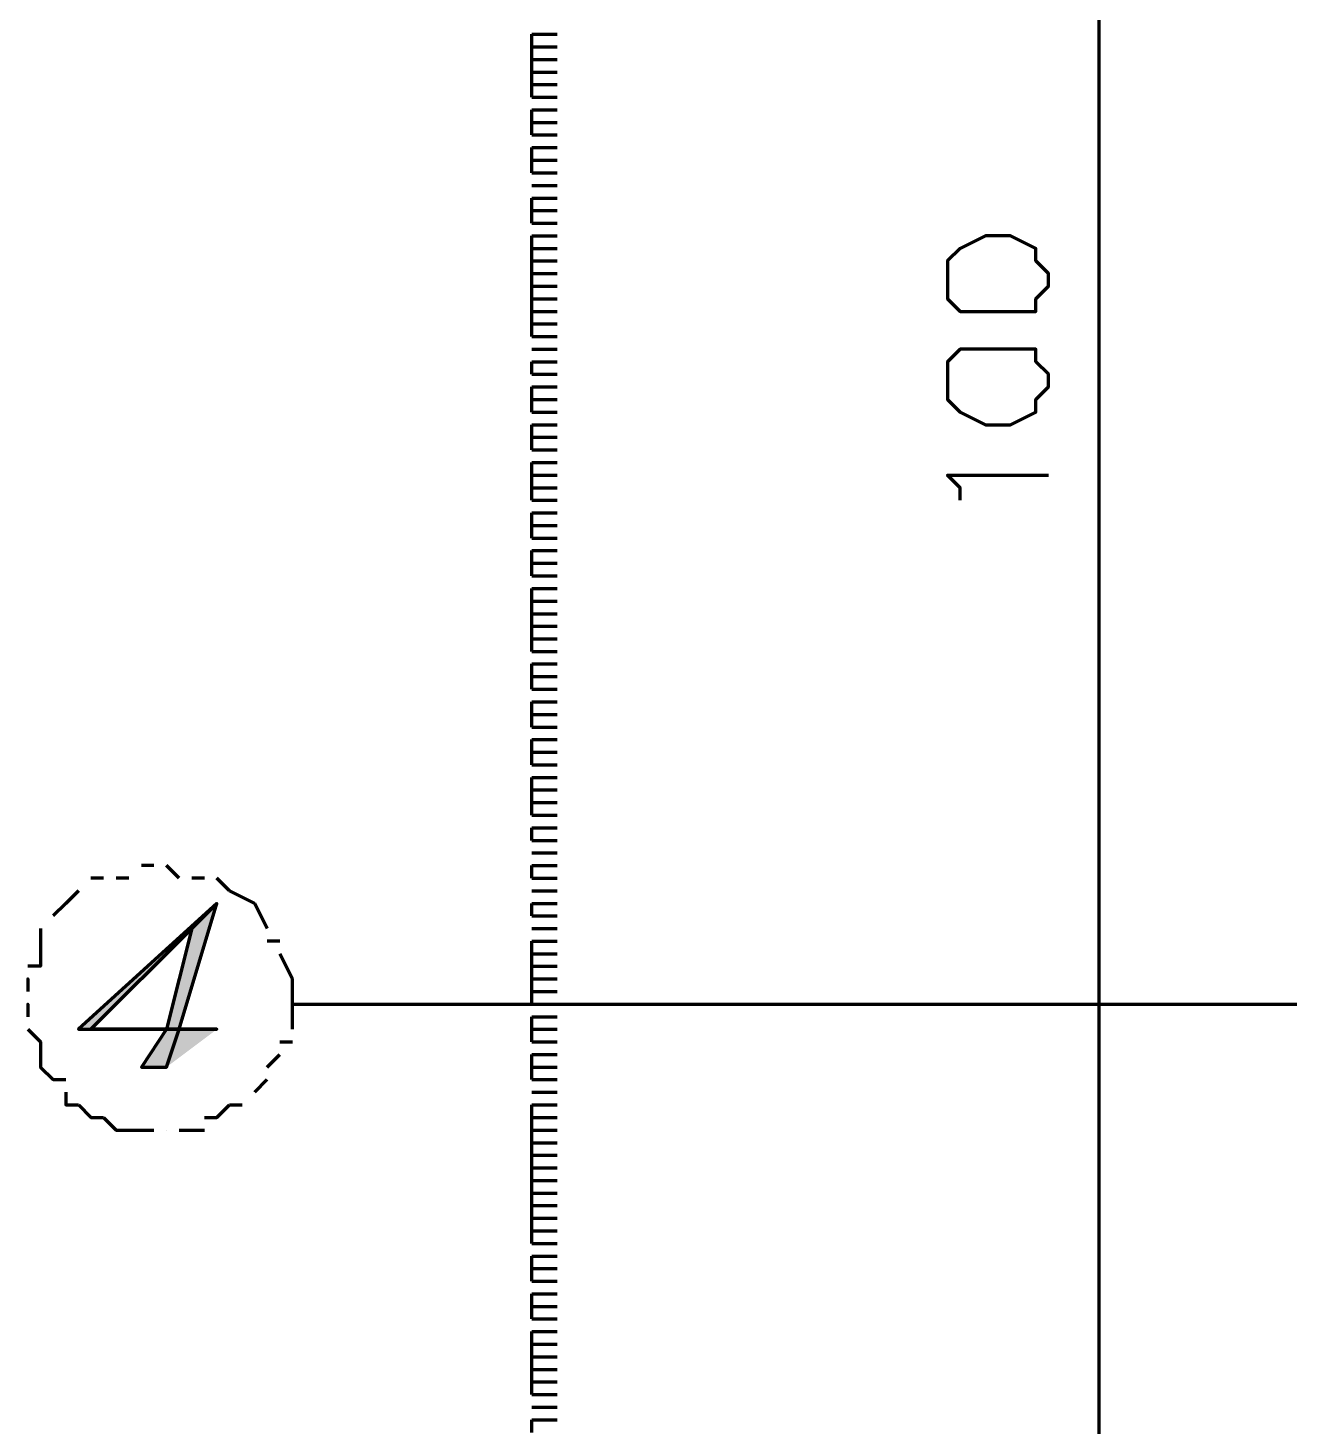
# Model space of a CAD drawing. Header units: inches. Extents: x 16 to 776, y 37 to 575.
# Drawn here: x 596.67 to 613.35, y 373.08 to 391.58 of the extents above; entities that cross this region are included whole.
import ezdxf

# ---------------------------------------------------------------- set-up
doc = ezdxf.new("R2010")
doc.units = ezdxf.units.IN
doc.header["$MEASUREMENT"] = 0
doc.layers.add('H', color=7, linetype='CONTINUOUS', lineweight=100)
doc.layers.add('P', color=250, linetype='CONTINUOUS', lineweight=100)

msp = doc.modelspace()

# ---------------------------------------------------------------- hatches: boundary and pattern name
at = {"layer": 'H', "linetype": 'Continuous'}
h = msp.add_hatch(color=0, dxfattribs=at)
edge = h.paths.add_edge_path()
edge.add_line((599.167, 380), (597.333, 378.333))
edge.add_line((597.333, 378.333), (598.5, 378.333))
edge.add_line((598.5, 378.333), (598.167, 377.833))
edge.add_line((598.167, 377.833), (598.5, 377.833))
edge.add_line((598.5, 377.833), (599.167, 378.333))
edge.add_line((599.167, 378.333), (598.667, 378.333))
edge.add_line((598.667, 378.333), (597.5, 378.333))
edge.add_line((597.5, 378.333), (598.833, 379.667))
msp.add_hatch(color=0, dxfattribs=at).paths.add_polyline_path([(599.167, 380), (598.833, 379.667), (598.5, 378.333), (597.5, 378.333), (598.667, 378.333)])

# ---------------------------------------------------------------- linework, layer by layer
at = {"layer": 'P', "color": 0, "linetype": 'Continuous'}
for points in [[(610.833, 406.333), (610.833, 367.833)], [(603.333, 391.5), (603.5, 391.5)], [(603.333, 391.333), (603.333, 391.5)], [(603.333, 391.5), (603.5, 391.5)], [(603.333, 391.5), (603.5, 391.5)], [(603.333, 391.5), (603.5, 391.5)], [(603.333, 391.5), (603.5, 391.5)], [(603.5, 391.5), (603.667, 391.5)], [(603.5, 391.5), (603.667, 391.5)], [(603.5, 391.5), (603.667, 391.5)], [(603.5, 391.5), (603.667, 391.5)], [(603.5, 391.5), (603.667, 391.5)], [(603.333, 391.333), (603.5, 391.333)], [(603.333, 391.167), (603.333, 391.333)], [(603.333, 391.333), (603.5, 391.333)], [(603.5, 391.333), (603.667, 391.333)], [(603.5, 391.333), (603.667, 391.333)], [(603.333, 391.167), (603.5, 391.167)], [(603.333, 391), (603.333, 391.167)], [(603.333, 391.167), (603.5, 391.167)], [(603.5, 391.167), (603.667, 391.167)], [(603.5, 391.167), (603.667, 391.167)], [(603.333, 391), (603.5, 391)], [(603.333, 390.833), (603.333, 391)], [(603.333, 391), (603.5, 391)], [(603.333, 391), (603.5, 391)], [(603.333, 391), (603.5, 391)], [(603.5, 391), (603.667, 391)], [(603.5, 391), (603.667, 391)], [(603.5, 391), (603.667, 391)], [(603.5, 391), (603.667, 391)], [(603.333, 390.833), (603.5, 390.833)], [(603.333, 390.667), (603.333, 390.833)], [(603.333, 390.833), (603.5, 390.833)], [(603.5, 390.833), (603.667, 390.833)], [(603.5, 390.833), (603.667, 390.833)], [(603.333, 390.667), (603.5, 390.667)], [(603.333, 390.667), (603.5, 390.667)], [(603.333, 390.667), (603.5, 390.667)], [(603.333, 390.667), (603.333, 390.667)], [(603.333, 390.667), (603.5, 390.667)], [(603.5, 390.667), (603.667, 390.667)], [(603.5, 390.667), (603.667, 390.667)], [(603.5, 390.667), (603.667, 390.667)], [(603.5, 390.667), (603.667, 390.667)], [(603.333, 390.5), (603.5, 390.5)], [(603.333, 390.333), (603.333, 390.5)], [(603.333, 390.5), (603.5, 390.5)], [(603.5, 390.5), (603.667, 390.5)], [(603.5, 390.5), (603.667, 390.5)], [(603.333, 390.333), (603.5, 390.333)], [(603.333, 390.167), (603.333, 390.333)], [(603.333, 390.333), (603.5, 390.333)], [(603.333, 390.167), (603.5, 390.167)], [(603.333, 390.167), (603.5, 390.167)], [(603.333, 390.167), (603.5, 390.167)], [(603.333, 390.167), (603.333, 390.167)], [(603.333, 390.167), (603.5, 390.167)], [(603.5, 390.333), (603.667, 390.333)], [(603.5, 390.333), (603.667, 390.333)], [(603.5, 390.167), (603.667, 390.167)], [(603.5, 390.167), (603.667, 390.167)], [(603.5, 390.167), (603.667, 390.167)], [(603.5, 390.167), (603.667, 390.167)], [(603.333, 390), (603.5, 390)], [(603.333, 389.833), (603.333, 390)], [(603.333, 390), (603.5, 390)], [(603.5, 390), (603.667, 390)], [(603.5, 390), (603.667, 390)], [(603.333, 389.833), (603.5, 389.833)], [(603.333, 389.667), (603.333, 389.833)], [(603.333, 389.833), (603.5, 389.833)], [(603.333, 389.833), (603.5, 389.833)], [(603.333, 389.833), (603.333, 389.833)], [(603.333, 389.833), (603.5, 389.833)], [(603.5, 389.833), (603.667, 389.833)], [(603.5, 389.833), (603.667, 389.833)], [(603.5, 389.833), (603.667, 389.833)], [(603.5, 389.833), (603.667, 389.833)], [(603.333, 389.667), (603.5, 389.667)], [(603.333, 389.667), (603.5, 389.667)], [(603.333, 389.667), (603.5, 389.667)], [(603.5, 389.667), (603.667, 389.667)], [(603.5, 389.667), (603.667, 389.667)], [(603.5, 389.667), (603.667, 389.667)], [(603.333, 389.5), (603.5, 389.5)], [(603.333, 389.5), (603.5, 389.5)], [(603.333, 389.5), (603.5, 389.5)], [(603.333, 389.5), (603.5, 389.5)], [(603.5, 389.5), (603.667, 389.5)], [(603.5, 389.5), (603.667, 389.5)], [(603.5, 389.5), (603.667, 389.5)], [(603.5, 389.5), (603.667, 389.5)], [(603.333, 389.333), (603.5, 389.333)], [(603.333, 389.167), (603.333, 389.333)], [(603.333, 389.333), (603.5, 389.333)], [(603.333, 389.333), (603.5, 389.333)], [(603.333, 389.333), (603.5, 389.333)], [(603.333, 389.333), (603.5, 389.333)], [(603.5, 389.333), (603.667, 389.333)], [(603.5, 389.333), (603.667, 389.333)], [(603.5, 389.333), (603.667, 389.333)], [(603.5, 389.333), (603.667, 389.333)], [(603.5, 389.333), (603.667, 389.333)], [(603.333, 389.167), (603.5, 389.167)], [(603.333, 389), (603.333, 389.167)], [(603.333, 389.167), (603.5, 389.167)], [(603.5, 389.167), (603.667, 389.167)], [(603.5, 389.167), (603.667, 389.167)], [(603.333, 389), (603.5, 389)], [(603.333, 389), (603.5, 389)], [(603.333, 389), (603.5, 389)], [(603.333, 389), (603.5, 389)], [(603.333, 389), (603.5, 389)], [(603.333, 389), (603.5, 389)], [(603.5, 389), (603.667, 389)], [(603.5, 389), (603.667, 389)], [(603.5, 389), (603.667, 389)], [(603.5, 389), (603.667, 389)], [(603.5, 389), (603.667, 389)], [(603.5, 389), (603.667, 389)], [(603.333, 388.833), (603.5, 388.833)], [(603.333, 388.667), (603.333, 388.833)], [(603.333, 388.833), (603.5, 388.833)], [(603.5, 388.833), (603.667, 388.833)], [(603.5, 388.833), (603.667, 388.833)], [(608.833, 388.167), (608.833, 388), (609, 387.833), (609.333, 387.833), (609.667, 387.833), (610, 387.833), (610, 388), (610.167, 388.167), (610.167, 388.333), (610, 388.5), (610, 388.667), (609.667, 388.833), (609.333, 388.833), (609, 388.667), (608.833, 388.5), (608.833, 388.333), (608.833, 388.167)], [(603.333, 388.667), (603.5, 388.667)], [(603.333, 388.5), (603.333, 388.667)], [(603.333, 388.667), (603.5, 388.667)], [(603.333, 388.5), (603.5, 388.5)], [(603.333, 388.333), (603.333, 388.5)], [(603.333, 388.5), (603.5, 388.5)], [(603.333, 388.5), (603.5, 388.5)], [(603.333, 388.5), (603.5, 388.5)], [(603.5, 388.667), (603.667, 388.667)], [(603.5, 388.667), (603.667, 388.667)], [(603.5, 388.5), (603.667, 388.5)], [(603.5, 388.5), (603.667, 388.5)], [(603.5, 388.5), (603.667, 388.5)], [(603.5, 388.5), (603.667, 388.5)], [(603.333, 388.333), (603.5, 388.333)], [(603.333, 388.167), (603.333, 388.333)], [(603.333, 388.333), (603.5, 388.333)], [(603.5, 388.333), (603.667, 388.333)], [(603.5, 388.333), (603.667, 388.333)], [(603.333, 388.167), (603.5, 388.167)], [(603.333, 388), (603.333, 388.167)], [(603.333, 388.167), (603.5, 388.167)], [(603.5, 388.167), (603.667, 388.167)], [(603.5, 388.167), (603.667, 388.167)], [(603.333, 388), (603.5, 388)], [(603.333, 387.833), (603.333, 388)], [(603.333, 388), (603.5, 388)], [(603.333, 388), (603.5, 388)], [(603.333, 388), (603.5, 388)], [(603.5, 388), (603.667, 388)], [(603.5, 388), (603.667, 388)], [(603.5, 388), (603.667, 388)], [(603.5, 388), (603.667, 388)], [(603.333, 387.833), (603.5, 387.833)], [(603.333, 387.667), (603.333, 387.833)], [(603.333, 387.833), (603.5, 387.833)], [(603.5, 387.833), (603.667, 387.833)], [(603.5, 387.833), (603.667, 387.833)], [(603.333, 387.667), (603.5, 387.667)], [(603.333, 387.5), (603.333, 387.667)], [(603.333, 387.667), (603.5, 387.667)], [(603.333, 387.667), (603.5, 387.667)], [(603.333, 387.667), (603.333, 387.667)], [(603.333, 387.667), (603.5, 387.667)], [(603.5, 387.667), (603.667, 387.667)], [(603.5, 387.667), (603.667, 387.667)], [(603.5, 387.667), (603.667, 387.667)], [(603.5, 387.667), (603.667, 387.667)], [(603.333, 387.5), (603.5, 387.5)], [(603.333, 387.5), (603.5, 387.5)], [(603.333, 387.5), (603.5, 387.5)], [(603.5, 387.5), (603.667, 387.5)], [(603.5, 387.5), (603.667, 387.5)], [(603.5, 387.5), (603.667, 387.5)], [(603.333, 387.333), (603.5, 387.333)], [(603.333, 387.333), (603.5, 387.333)], [(603.333, 387.333), (603.5, 387.333)], [(603.5, 387.333), (603.667, 387.333)], [(603.5, 387.333), (603.667, 387.333)], [(603.5, 387.333), (603.667, 387.333)], [(608.833, 386.833), (608.833, 386.667), (609, 386.5), (609.333, 386.333), (609.667, 386.333), (610, 386.5), (610, 386.667), (610.167, 386.833), (610.167, 387), (610, 387.167), (610, 387.333), (609.667, 387.333), (609.333, 387.333), (609, 387.333), (608.833, 387.167), (608.833, 387), (608.833, 386.833)], [(603.333, 387.167), (603.5, 387.167)], [(603.333, 387), (603.333, 387.167)], [(603.333, 387.167), (603.5, 387.167)], [(603.333, 387.167), (603.5, 387.167)], [(603.333, 387.167), (603.333, 387.167)], [(603.333, 387.167), (603.5, 387.167)], [(603.5, 387.167), (603.667, 387.167)], [(603.5, 387.167), (603.667, 387.167)], [(603.5, 387.167), (603.667, 387.167)], [(603.5, 387.167), (603.667, 387.167)], [(603.333, 387), (603.5, 387)], [(603.333, 387), (603.5, 387)], [(603.333, 387), (603.5, 387)], [(603.5, 387), (603.667, 387)], [(603.5, 387), (603.667, 387)], [(603.5, 387), (603.667, 387)], [(603.333, 386.833), (603.5, 386.833)], [(603.333, 386.667), (603.333, 386.833)], [(603.333, 386.833), (603.5, 386.833)], [(603.333, 386.833), (603.5, 386.833)], [(603.333, 386.833), (603.5, 386.833)], [(603.333, 386.833), (603.5, 386.833)], [(603.333, 386.667), (603.5, 386.667)], [(603.333, 386.5), (603.333, 386.667)], [(603.333, 386.667), (603.5, 386.667)], [(603.5, 386.833), (603.667, 386.833)], [(603.5, 386.833), (603.667, 386.833)], [(603.5, 386.833), (603.667, 386.833)], [(603.5, 386.833), (603.667, 386.833)], [(603.5, 386.833), (603.667, 386.833)], [(603.5, 386.667), (603.667, 386.667)], [(603.5, 386.667), (603.667, 386.667)], [(603.333, 386.5), (603.5, 386.5)], [(603.333, 386.5), (603.5, 386.5)], [(603.333, 386.5), (603.5, 386.5)], [(603.5, 386.5), (603.667, 386.5)], [(603.5, 386.5), (603.667, 386.5)], [(603.5, 386.5), (603.667, 386.5)], [(603.333, 386.333), (603.5, 386.333)], [(603.333, 386.167), (603.333, 386.333)], [(603.333, 386.333), (603.5, 386.333)], [(603.333, 386.333), (603.5, 386.333)], [(603.333, 386.333), (603.5, 386.333)], [(603.333, 386.333), (603.5, 386.333)], [(603.5, 386.333), (603.667, 386.333)], [(603.5, 386.333), (603.667, 386.333)], [(603.5, 386.333), (603.667, 386.333)], [(603.5, 386.333), (603.667, 386.333)], [(603.5, 386.333), (603.667, 386.333)], [(603.333, 386.167), (603.5, 386.167)], [(603.333, 386), (603.333, 386.167)], [(603.333, 386.167), (603.5, 386.167)], [(603.5, 386.167), (603.667, 386.167)], [(603.5, 386.167), (603.667, 386.167)], [(603.333, 386), (603.5, 386)], [(603.333, 386), (603.5, 386)], [(603.333, 386), (603.5, 386)], [(603.333, 386), (603.5, 386)], [(603.333, 386), (603.5, 386)], [(603.333, 386), (603.5, 386)], [(603.5, 386), (603.667, 386)], [(603.5, 386), (603.667, 386)], [(603.5, 386), (603.667, 386)], [(603.5, 386), (603.667, 386)], [(603.5, 386), (603.667, 386)], [(603.5, 386), (603.667, 386)], [(603.333, 385.833), (603.5, 385.833)], [(603.333, 385.667), (603.333, 385.833)], [(603.333, 385.833), (603.5, 385.833)], [(603.5, 385.833), (603.667, 385.833)], [(603.5, 385.833), (603.667, 385.833)], [(603.333, 385.667), (603.5, 385.667)], [(603.333, 385.5), (603.333, 385.667)], [(603.333, 385.667), (603.5, 385.667)], [(603.5, 385.667), (603.667, 385.667)], [(603.5, 385.667), (603.667, 385.667)], [(609, 385.333), (609, 385.5), (608.833, 385.667), (610.167, 385.667)], [(603.333, 385.5), (603.5, 385.5)], [(603.333, 385.333), (603.333, 385.5)], [(603.333, 385.5), (603.5, 385.5)], [(603.333, 385.5), (603.5, 385.5)], [(603.333, 385.5), (603.333, 385.5)], [(603.333, 385.5), (603.5, 385.5)], [(603.5, 385.5), (603.667, 385.5)], [(603.5, 385.5), (603.667, 385.5)], [(603.5, 385.5), (603.667, 385.5)], [(603.5, 385.5), (603.667, 385.5)], [(603.333, 385.333), (603.5, 385.333)], [(603.333, 385.333), (603.5, 385.333)], [(603.5, 385.333), (603.667, 385.333)], [(603.5, 385.333), (603.667, 385.333)], [(603.333, 385.167), (603.5, 385.167)], [(603.333, 385), (603.333, 385.167)], [(603.333, 385.167), (603.5, 385.167)], [(603.333, 385), (603.5, 385)], [(603.333, 384.833), (603.333, 385)], [(603.333, 385), (603.5, 385)], [(603.333, 385), (603.5, 385)], [(603.333, 385), (603.333, 385)], [(603.333, 385), (603.5, 385)], [(603.5, 385.167), (603.667, 385.167)], [(603.5, 385.167), (603.667, 385.167)], [(603.5, 385), (603.667, 385)], [(603.5, 385), (603.667, 385)], [(603.5, 385), (603.667, 385)], [(603.5, 385), (603.667, 385)], [(603.333, 384.833), (603.5, 384.833)], [(603.333, 384.833), (603.5, 384.833)], [(603.5, 384.833), (603.667, 384.833)], [(603.5, 384.833), (603.667, 384.833)], [(603.333, 384.667), (603.5, 384.667)], [(603.333, 384.5), (603.333, 384.667)], [(603.333, 384.667), (603.5, 384.667)], [(603.333, 384.667), (603.5, 384.667)], [(603.333, 384.667), (603.333, 384.667)], [(603.333, 384.667), (603.5, 384.667)], [(603.5, 384.667), (603.667, 384.667)], [(603.5, 384.667), (603.667, 384.667)], [(603.5, 384.667), (603.667, 384.667)], [(603.5, 384.667), (603.667, 384.667)], [(603.333, 384.5), (603.5, 384.5)], [(603.333, 384.333), (603.333, 384.5)], [(603.333, 384.5), (603.5, 384.5)], [(603.5, 384.5), (603.667, 384.5)], [(603.5, 384.5), (603.667, 384.5)], [(603.333, 384.333), (603.5, 384.333)], [(603.333, 384.333), (603.5, 384.333)], [(603.5, 384.333), (603.667, 384.333)], [(603.5, 384.333), (603.667, 384.333)], [(603.333, 384.167), (603.5, 384.167)], [(603.333, 384), (603.333, 384.167)], [(603.333, 384.167), (603.5, 384.167)], [(603.333, 384.167), (603.5, 384.167)], [(603.333, 384.167), (603.333, 384.167)], [(603.333, 384.167), (603.5, 384.167)], [(603.5, 384.167), (603.667, 384.167)], [(603.5, 384.167), (603.667, 384.167)], [(603.5, 384.167), (603.667, 384.167)], [(603.5, 384.167), (603.667, 384.167)], [(603.333, 384), (603.5, 384)], [(603.333, 383.833), (603.333, 384)], [(603.333, 384), (603.5, 384)], [(603.5, 384), (603.667, 384)], [(603.5, 384), (603.667, 384)], [(603.333, 383.833), (603.5, 383.833)], [(603.333, 383.667), (603.333, 383.833)], [(603.333, 383.833), (603.5, 383.833)], [(603.333, 383.833), (603.5, 383.833)], [(603.333, 383.833), (603.5, 383.833)], [(603.5, 383.833), (603.667, 383.833)], [(603.5, 383.833), (603.667, 383.833)], [(603.5, 383.833), (603.667, 383.833)], [(603.5, 383.833), (603.667, 383.833)], [(603.333, 383.667), (603.5, 383.667)], [(603.333, 383.5), (603.333, 383.667)], [(603.333, 383.667), (603.5, 383.667)], [(603.5, 383.667), (603.667, 383.667)], [(603.5, 383.667), (603.667, 383.667)], [(603.333, 383.5), (603.5, 383.5)], [(603.333, 383.333), (603.333, 383.5)], [(603.333, 383.5), (603.5, 383.5)], [(603.333, 383.333), (603.5, 383.333)], [(603.333, 383.333), (603.5, 383.333)], [(603.333, 383.333), (603.5, 383.333)], [(603.333, 383.333), (603.333, 383.333)], [(603.333, 383.333), (603.5, 383.333)], [(603.5, 383.5), (603.667, 383.5)], [(603.5, 383.5), (603.667, 383.5)], [(603.5, 383.333), (603.667, 383.333)], [(603.5, 383.333), (603.667, 383.333)], [(603.5, 383.333), (603.667, 383.333)], [(603.5, 383.333), (603.667, 383.333)], [(603.333, 383.167), (603.5, 383.167)], [(603.333, 383), (603.333, 383.167)], [(603.333, 383.167), (603.5, 383.167)], [(603.5, 383.167), (603.667, 383.167)], [(603.5, 383.167), (603.667, 383.167)], [(603.333, 383), (603.5, 383)], [(603.333, 382.833), (603.333, 383)], [(603.333, 383), (603.5, 383)], [(603.333, 383), (603.5, 383)], [(603.333, 383), (603.333, 383)], [(603.333, 383), (603.5, 383)], [(603.5, 383), (603.667, 383)], [(603.5, 383), (603.667, 383)], [(603.5, 383), (603.667, 383)], [(603.5, 383), (603.667, 383)], [(603.333, 382.833), (603.5, 382.833)], [(603.333, 382.833), (603.5, 382.833)], [(603.5, 382.833), (603.667, 382.833)], [(603.5, 382.833), (603.667, 382.833)], [(603.333, 382.667), (603.5, 382.667)], [(603.333, 382.5), (603.333, 382.667)], [(603.333, 382.667), (603.5, 382.667)], [(603.5, 382.667), (603.667, 382.667)], [(603.5, 382.667), (603.667, 382.667)], [(603.333, 382.5), (603.5, 382.5)], [(603.333, 382.333), (603.333, 382.5)], [(603.333, 382.5), (603.5, 382.5)], [(603.333, 382.5), (603.5, 382.5)], [(603.333, 382.5), (603.333, 382.5)], [(603.333, 382.5), (603.5, 382.5)], [(603.5, 382.5), (603.667, 382.5)], [(603.5, 382.5), (603.667, 382.5)], [(603.5, 382.5), (603.667, 382.5)], [(603.5, 382.5), (603.667, 382.5)], [(603.333, 382.333), (603.5, 382.333)], [(603.333, 382.333), (603.5, 382.333)], [(603.5, 382.333), (603.667, 382.333)], [(603.5, 382.333), (603.667, 382.333)], [(603.333, 382.167), (603.5, 382.167)], [(603.333, 382), (603.333, 382.167)], [(603.333, 382.167), (603.5, 382.167)], [(603.5, 382.167), (603.667, 382.167)], [(603.5, 382.167), (603.667, 382.167)], [(603.333, 382), (603.5, 382)], [(603.333, 381.833), (603.333, 382)], [(603.333, 382), (603.5, 382)], [(603.333, 382), (603.5, 382)], [(603.333, 382), (603.333, 382)], [(603.333, 382), (603.5, 382)], [(603.5, 382), (603.667, 382)], [(603.5, 382), (603.667, 382)], [(603.5, 382), (603.667, 382)], [(603.5, 382), (603.667, 382)], [(603.333, 381.833), (603.5, 381.833)], [(603.333, 381.833), (603.5, 381.833)], [(603.333, 381.833), (603.5, 381.833)], [(603.333, 381.667), (603.5, 381.667)], [(603.333, 381.5), (603.333, 381.667)], [(603.333, 381.667), (603.5, 381.667)], [(603.333, 381.667), (603.5, 381.667)], [(603.333, 381.667), (603.5, 381.667)], [(603.333, 381.667), (603.5, 381.667)], [(603.5, 381.833), (603.667, 381.833)], [(603.5, 381.833), (603.667, 381.833)], [(603.5, 381.833), (603.667, 381.833)], [(603.5, 381.667), (603.667, 381.667)], [(603.5, 381.667), (603.667, 381.667)], [(603.5, 381.667), (603.667, 381.667)], [(603.5, 381.667), (603.667, 381.667)], [(603.5, 381.667), (603.667, 381.667)], [(603.333, 381.5), (603.5, 381.5)], [(603.333, 381.333), (603.333, 381.5)], [(603.333, 381.5), (603.5, 381.5)], [(603.5, 381.5), (603.667, 381.5)], [(603.5, 381.5), (603.667, 381.5)], [(603.333, 381.333), (603.5, 381.333)], [(603.333, 381.167), (603.333, 381.333)], [(603.333, 381.333), (603.5, 381.333)], [(603.5, 381.333), (603.667, 381.333)], [(603.5, 381.333), (603.667, 381.333)], [(603.333, 381.167), (603.5, 381.167)], [(603.333, 381.167), (603.5, 381.167)], [(603.333, 381.167), (603.5, 381.167)], [(603.333, 381.167), (603.5, 381.167)], [(603.333, 381.167), (603.5, 381.167)], [(603.333, 381.167), (603.5, 381.167)], [(603.5, 381.167), (603.667, 381.167)], [(603.5, 381.167), (603.667, 381.167)], [(603.5, 381.167), (603.667, 381.167)], [(603.5, 381.167), (603.667, 381.167)], [(603.5, 381.167), (603.667, 381.167)], [(603.5, 381.167), (603.667, 381.167)], [(603.333, 381), (603.5, 381)], [(603.333, 380.833), (603.333, 381)], [(603.333, 381), (603.5, 381)], [(603.5, 381), (603.667, 381)], [(603.5, 381), (603.667, 381)], [(603.333, 380.833), (603.5, 380.833)], [(603.333, 380.833), (603.5, 380.833)], [(603.333, 380.833), (603.5, 380.833)], [(603.333, 380.833), (603.5, 380.833)], [(603.333, 380.833), (603.333, 380.833)], [(603.333, 380.833), (603.5, 380.833)], [(603.5, 380.833), (603.667, 380.833)], [(603.5, 380.833), (603.667, 380.833)], [(603.5, 380.833), (603.667, 380.833)], [(603.5, 380.833), (603.667, 380.833)], [(603.5, 380.833), (603.667, 380.833)], [(603.333, 380.667), (603.5, 380.667)], [(603.333, 380.667), (603.5, 380.667)], [(603.333, 380.667), (603.5, 380.667)], [(603.5, 380.667), (603.667, 380.667)], [(603.5, 380.667), (603.667, 380.667)], [(603.5, 380.667), (603.667, 380.667)], [(598.333, 380.5), (598.167, 380.5)], [(598.667, 380.333), (598.5, 380.5)], [(603.333, 380.5), (603.5, 380.5)], [(603.333, 380.333), (603.333, 380.5)], [(603.333, 380.5), (603.5, 380.5)], [(603.5, 380.5), (603.667, 380.5)], [(603.5, 380.5), (603.667, 380.5)], [(597.667, 380.333), (597.5, 380.333)], [(598, 380.333), (597.833, 380.333)], [(599, 380.333), (598.833, 380.333)], [(599.333, 380.167), (599.167, 380.333)], [(603.333, 380.333), (603.5, 380.333)], [(603.333, 380.333), (603.5, 380.333)], [(603.333, 380.333), (603.5, 380.333)], [(603.333, 380.333), (603.5, 380.333)], [(603.333, 380.333), (603.333, 380.333)], [(603.333, 380.333), (603.5, 380.333)], [(603.5, 380.333), (603.667, 380.333)], [(603.5, 380.333), (603.667, 380.333)], [(603.5, 380.333), (603.667, 380.333)], [(603.5, 380.333), (603.667, 380.333)], [(603.5, 380.333), (603.667, 380.333)], [(597.167, 380), (597, 379.833)], [(597.333, 380.167), (597.167, 380)], [(599.167, 380), (599.167, 380), (597.333, 378.333), (598.5, 378.333), (598.167, 377.833), (598.5, 377.833), (598.667, 378.333), (599.167, 378.333), (599.167, 378.333), (598.667, 378.333), (597.5, 378.333), (598.833, 379.667), (599.167, 380)], [(599.167, 380), (598.833, 379.667), (598.5, 378.333), (597.5, 378.333), (598.667, 378.333), (599.167, 380)], [(599.667, 380), (599.333, 380.167)], [(599.833, 379.667), (599.667, 380)], [(603.333, 380.167), (603.5, 380.167)], [(603.333, 380.167), (603.5, 380.167)], [(603.333, 380.167), (603.5, 380.167)], [(603.333, 380), (603.5, 380)], [(603.333, 379.833), (603.333, 380)], [(603.333, 380), (603.5, 380)], [(603.333, 380), (603.5, 380)], [(603.333, 380), (603.333, 380)], [(603.333, 380), (603.5, 380)], [(603.5, 380.167), (603.667, 380.167)], [(603.5, 380.167), (603.667, 380.167)], [(603.5, 380.167), (603.667, 380.167)], [(603.5, 380), (603.667, 380)], [(603.5, 380), (603.667, 380)], [(603.5, 380), (603.667, 380)], [(603.5, 380), (603.667, 380)], [(603.333, 379.833), (603.5, 379.833)], [(603.333, 379.833), (603.5, 379.833)], [(603.333, 379.833), (603.5, 379.833)], [(603.5, 379.833), (603.667, 379.833)], [(603.5, 379.833), (603.667, 379.833)], [(603.5, 379.833), (603.667, 379.833)], [(596.833, 379.667), (596.833, 379.5)], [(603.333, 379.667), (603.5, 379.667)], [(603.333, 379.667), (603.5, 379.667)], [(603.333, 379.667), (603.5, 379.667)], [(603.333, 379.667), (603.5, 379.667)], [(603.5, 379.667), (603.667, 379.667)], [(603.5, 379.667), (603.667, 379.667)], [(603.5, 379.667), (603.667, 379.667)], [(603.5, 379.667), (603.667, 379.667)], [(596.833, 379.5), (596.833, 379.167), (596.667, 379.167)], [(600, 379.5), (599.833, 379.5)], [(603.333, 379.5), (603.5, 379.5)], [(603.333, 379.333), (603.333, 379.5)], [(603.333, 379.5), (603.5, 379.5)], [(603.333, 379.5), (603.5, 379.5)], [(603.333, 379.5), (603.5, 379.5)], [(603.333, 379.5), (603.5, 379.5)], [(603.5, 379.5), (603.667, 379.5)], [(603.5, 379.5), (603.667, 379.5)], [(603.5, 379.5), (603.667, 379.5)], [(603.5, 379.5), (603.667, 379.5)], [(603.5, 379.5), (603.667, 379.5)], [(600.167, 379), (600, 379.333)], [(603.333, 379.333), (603.5, 379.333)], [(603.333, 379.167), (603.333, 379.333)], [(603.333, 379.333), (603.5, 379.333)], [(603.5, 379.333), (603.667, 379.333)], [(603.5, 379.333), (603.667, 379.333)], [(603.333, 379.167), (603.5, 379.167)], [(603.333, 379), (603.333, 379.167)], [(603.333, 379.167), (603.5, 379.167)], [(603.5, 379.167), (603.667, 379.167)], [(603.5, 379.167), (603.667, 379.167)], [(596.667, 379), (596.667, 379), (596.667, 378.833)], [(600.167, 378.667), (600.167, 379)], [(603.333, 379), (603.5, 379)], [(603.333, 378.833), (603.333, 379)], [(603.333, 379), (603.5, 379)], [(603.333, 379), (603.5, 379)], [(603.333, 379), (603.5, 379)], [(603.5, 379), (603.667, 379)], [(603.5, 379), (603.667, 379)], [(603.5, 379), (603.667, 379)], [(603.5, 379), (603.667, 379)], [(603.333, 378.833), (603.5, 378.833)], [(603.333, 378.667), (603.333, 378.833)], [(603.333, 378.833), (603.5, 378.833)], [(603.5, 378.833), (603.667, 378.833)], [(603.5, 378.833), (603.667, 378.833)], [(596.667, 378.667), (596.667, 378.667), (596.667, 378.5)], [(600.167, 378.667), (638.667, 378.667)], [(600.167, 378.333), (600.167, 378.667)], [(600.167, 378.667), (600.167, 378.667)], [(603.333, 378.667), (603.5, 378.667)], [(603.333, 378.667), (603.5, 378.667)], [(603.333, 378.667), (603.5, 378.667)], [(603.333, 378.667), (603.333, 378.667)], [(603.333, 378.667), (603.5, 378.667)], [(603.5, 378.667), (603.667, 378.667)], [(603.5, 378.667), (603.667, 378.667)], [(603.5, 378.667), (603.667, 378.667)], [(603.5, 378.667), (603.667, 378.667)], [(596.667, 378.333), (596.833, 378.167), (596.833, 378.167)], [(603.333, 378.5), (603.5, 378.5)], [(603.333, 378.333), (603.333, 378.5)], [(603.333, 378.5), (603.5, 378.5)], [(603.333, 378.333), (603.5, 378.333)], [(603.333, 378.167), (603.333, 378.333)], [(603.333, 378.333), (603.5, 378.333)], [(603.5, 378.5), (603.667, 378.5)], [(603.5, 378.5), (603.667, 378.5)], [(603.5, 378.333), (603.667, 378.333)], [(603.5, 378.333), (603.667, 378.333)], [(596.833, 378.167), (596.833, 377.833), (596.833, 377.833)], [(600, 378.167), (600.167, 378.167)], [(603.333, 378.167), (603.5, 378.167)], [(603.333, 378.167), (603.5, 378.167)], [(603.333, 378.167), (603.5, 378.167)], [(603.333, 378.167), (603.333, 378.167)], [(603.333, 378.167), (603.5, 378.167)], [(603.5, 378.167), (603.667, 378.167)], [(603.5, 378.167), (603.667, 378.167)], [(603.5, 378.167), (603.667, 378.167)], [(603.5, 378.167), (603.667, 378.167)], [(599.833, 377.833), (600, 378)], [(603.333, 378), (603.5, 378)], [(603.333, 377.833), (603.333, 378)], [(603.333, 378), (603.5, 378)], [(603.5, 378), (603.667, 378)], [(603.5, 378), (603.667, 378)], [(596.833, 377.833), (597, 377.667), (597.167, 377.667)], [(603.333, 377.833), (603.5, 377.833)], [(603.333, 377.667), (603.333, 377.833)], [(603.333, 377.833), (603.5, 377.833)], [(603.333, 377.833), (603.5, 377.833)], [(603.333, 377.833), (603.333, 377.833)], [(603.333, 377.833), (603.5, 377.833)], [(603.5, 377.833), (603.667, 377.833)], [(603.5, 377.833), (603.667, 377.833)], [(603.5, 377.833), (603.667, 377.833)], [(603.5, 377.833), (603.667, 377.833)], [(599.667, 377.5), (599.833, 377.667)], [(603.333, 377.667), (603.5, 377.667)], [(603.333, 377.667), (603.5, 377.667)], [(603.333, 377.667), (603.5, 377.667)], [(603.5, 377.667), (603.667, 377.667)], [(603.5, 377.667), (603.667, 377.667)], [(603.5, 377.667), (603.667, 377.667)], [(597.167, 377.5), (597.167, 377.333), (597.333, 377.333)], [(603.333, 377.5), (603.5, 377.5)], [(603.333, 377.5), (603.5, 377.5)], [(603.333, 377.5), (603.5, 377.5)], [(603.5, 377.5), (603.667, 377.5)], [(603.5, 377.5), (603.667, 377.5)], [(603.5, 377.5), (603.667, 377.5)], [(597.333, 377.333), (597.5, 377.167), (597.667, 377.167)], [(599, 377.167), (599.167, 377.167), (599.333, 377.333)], [(599.333, 377.333), (599.5, 377.333)], [(603.333, 377.333), (603.5, 377.333)], [(603.333, 377.167), (603.333, 377.333)], [(603.333, 377.333), (603.5, 377.333)], [(603.333, 377.333), (603.5, 377.333)], [(603.333, 377.333), (603.333, 377.333)], [(603.333, 377.333), (603.5, 377.333)], [(603.5, 377.333), (603.667, 377.333)], [(603.5, 377.333), (603.667, 377.333)], [(603.5, 377.333), (603.667, 377.333)], [(603.5, 377.333), (603.667, 377.333)], [(597.667, 377.167), (597.833, 377), (598, 377)], [(603.333, 377.167), (603.5, 377.167)], [(603.333, 377), (603.333, 377.167)], [(603.333, 377.167), (603.5, 377.167)], [(603.5, 377.167), (603.667, 377.167)], [(603.5, 377.167), (603.667, 377.167)], [(598, 377), (598.333, 377)], [(598.5, 377), (598.5, 377)], [(598.667, 377), (598.833, 377), (599, 377)], [(603.333, 377), (603.5, 377)], [(603.333, 376.833), (603.333, 377)], [(603.333, 377), (603.5, 377)], [(603.333, 377), (603.5, 377)], [(603.333, 377), (603.5, 377)], [(603.5, 377), (603.667, 377)], [(603.5, 377), (603.667, 377)], [(603.5, 377), (603.667, 377)], [(603.5, 377), (603.667, 377)], [(603.333, 376.833), (603.5, 376.833)], [(603.333, 376.667), (603.333, 376.833)], [(603.333, 376.833), (603.5, 376.833)], [(603.333, 376.667), (603.5, 376.667)], [(603.333, 376.5), (603.333, 376.667)], [(603.333, 376.667), (603.5, 376.667)], [(603.5, 376.833), (603.667, 376.833)], [(603.5, 376.833), (603.667, 376.833)], [(603.5, 376.667), (603.667, 376.667)], [(603.5, 376.667), (603.667, 376.667)], [(603.333, 376.5), (603.5, 376.5)], [(603.333, 376.333), (603.333, 376.5)], [(603.333, 376.5), (603.5, 376.5)], [(603.333, 376.5), (603.5, 376.5)], [(603.333, 376.5), (603.5, 376.5)], [(603.5, 376.5), (603.667, 376.5)], [(603.5, 376.5), (603.667, 376.5)], [(603.5, 376.5), (603.667, 376.5)], [(603.5, 376.5), (603.667, 376.5)], [(603.333, 376.333), (603.5, 376.333)], [(603.333, 376.167), (603.333, 376.333)], [(603.333, 376.333), (603.5, 376.333)], [(603.5, 376.333), (603.667, 376.333)], [(603.5, 376.333), (603.667, 376.333)], [(603.333, 376.167), (603.5, 376.167)], [(603.333, 376), (603.333, 376.167)], [(603.333, 376.167), (603.5, 376.167)], [(603.5, 376.167), (603.667, 376.167)], [(603.5, 376.167), (603.667, 376.167)], [(603.333, 376), (603.5, 376)], [(603.333, 375.833), (603.333, 376)], [(603.333, 376), (603.5, 376)], [(603.333, 376), (603.5, 376)], [(603.333, 376), (603.5, 376)], [(603.5, 376), (603.667, 376)], [(603.5, 376), (603.667, 376)], [(603.5, 376), (603.667, 376)], [(603.5, 376), (603.667, 376)], [(603.333, 375.833), (603.5, 375.833)], [(603.333, 375.667), (603.333, 375.833)], [(603.333, 375.833), (603.5, 375.833)], [(603.5, 375.833), (603.667, 375.833)], [(603.5, 375.833), (603.667, 375.833)], [(603.333, 375.667), (603.5, 375.667)], [(603.333, 375.5), (603.333, 375.667)], [(603.333, 375.667), (603.5, 375.667)], [(603.333, 375.667), (603.5, 375.667)], [(603.333, 375.667), (603.333, 375.667)], [(603.333, 375.667), (603.5, 375.667)], [(603.5, 375.667), (603.667, 375.667)], [(603.5, 375.667), (603.667, 375.667)], [(603.5, 375.667), (603.667, 375.667)], [(603.5, 375.667), (603.667, 375.667)], [(603.333, 375.5), (603.5, 375.5)], [(603.333, 375.5), (603.5, 375.5)], [(603.5, 375.5), (603.667, 375.5)], [(603.5, 375.5), (603.667, 375.5)], [(603.333, 375.333), (603.5, 375.333)], [(603.333, 375.167), (603.333, 375.333)], [(603.333, 375.333), (603.5, 375.333)], [(603.5, 375.333), (603.667, 375.333)], [(603.5, 375.333), (603.667, 375.333)], [(603.333, 375.167), (603.5, 375.167)], [(603.333, 375), (603.333, 375.167)], [(603.333, 375.167), (603.5, 375.167)], [(603.333, 375.167), (603.5, 375.167)], [(603.333, 375.167), (603.333, 375.167)], [(603.333, 375.167), (603.5, 375.167)], [(603.333, 375), (603.5, 375)], [(603.333, 375), (603.5, 375)], [(603.5, 375.167), (603.667, 375.167)], [(603.5, 375.167), (603.667, 375.167)], [(603.5, 375.167), (603.667, 375.167)], [(603.5, 375.167), (603.667, 375.167)], [(603.5, 375), (603.667, 375)], [(603.5, 375), (603.667, 375)], [(603.333, 374.833), (603.5, 374.833)], [(603.333, 374.667), (603.333, 374.833)], [(603.333, 374.833), (603.5, 374.833)], [(603.333, 374.833), (603.5, 374.833)], [(603.333, 374.833), (603.333, 374.833)], [(603.333, 374.833), (603.5, 374.833)], [(603.5, 374.833), (603.667, 374.833)], [(603.5, 374.833), (603.667, 374.833)], [(603.5, 374.833), (603.667, 374.833)], [(603.5, 374.833), (603.667, 374.833)], [(603.333, 374.667), (603.5, 374.667)], [(603.333, 374.5), (603.333, 374.667)], [(603.333, 374.667), (603.5, 374.667)], [(603.5, 374.667), (603.667, 374.667)], [(603.5, 374.667), (603.667, 374.667)], [(603.333, 374.5), (603.5, 374.5)], [(603.333, 374.5), (603.5, 374.5)], [(603.5, 374.5), (603.667, 374.5)], [(603.5, 374.5), (603.667, 374.5)], [(603.333, 374.333), (603.5, 374.333)], [(603.333, 374.167), (603.333, 374.333)], [(603.333, 374.333), (603.5, 374.333)], [(603.333, 374.333), (603.5, 374.333)], [(603.333, 374.333), (603.333, 374.333)], [(603.333, 374.333), (603.5, 374.333)], [(603.5, 374.333), (603.667, 374.333)], [(603.5, 374.333), (603.667, 374.333)], [(603.5, 374.333), (603.667, 374.333)], [(603.5, 374.333), (603.667, 374.333)], [(603.333, 374.167), (603.5, 374.167)], [(603.333, 374), (603.333, 374.167)], [(603.333, 374.167), (603.5, 374.167)], [(603.5, 374.167), (603.667, 374.167)], [(603.5, 374.167), (603.667, 374.167)], [(603.333, 374), (603.5, 374)], [(603.333, 373.833), (603.333, 374)], [(603.333, 374), (603.5, 374)], [(603.333, 374), (603.5, 374)], [(603.333, 374), (603.5, 374)], [(603.5, 374), (603.667, 374)], [(603.5, 374), (603.667, 374)], [(603.5, 374), (603.667, 374)], [(603.5, 374), (603.667, 374)], [(603.333, 373.833), (603.5, 373.833)], [(603.333, 373.667), (603.333, 373.833)], [(603.333, 373.833), (603.5, 373.833)], [(603.5, 373.833), (603.667, 373.833)], [(603.5, 373.833), (603.667, 373.833)], [(603.333, 373.667), (603.5, 373.667)], [(603.333, 373.5), (603.333, 373.667)], [(603.333, 373.667), (603.5, 373.667)], [(603.5, 373.667), (603.667, 373.667)], [(603.5, 373.667), (603.667, 373.667)], [(603.333, 373.5), (603.5, 373.5)], [(603.333, 373.5), (603.5, 373.5)], [(603.333, 373.5), (603.5, 373.5)], [(603.333, 373.5), (603.5, 373.5)], [(603.333, 373.5), (603.333, 373.5)], [(603.333, 373.5), (603.5, 373.5)], [(603.333, 373.333), (603.5, 373.333)], [(603.333, 373.333), (603.5, 373.333)], [(603.333, 373.333), (603.5, 373.333)], [(603.5, 373.5), (603.667, 373.5)], [(603.5, 373.5), (603.667, 373.5)], [(603.5, 373.5), (603.667, 373.5)], [(603.5, 373.5), (603.667, 373.5)], [(603.5, 373.5), (603.667, 373.5)], [(603.5, 373.333), (603.667, 373.333)], [(603.5, 373.333), (603.667, 373.333)], [(603.5, 373.333), (603.667, 373.333)], [(603.333, 373.167), (603.5, 373.167)], [(603.333, 373), (603.333, 373.167)], [(603.333, 373.167), (603.5, 373.167)], [(603.5, 373.167), (603.667, 373.167)], [(603.5, 373.167), (603.667, 373.167)]]:
    msp.add_lwpolyline(points, dxfattribs=at)

doc.saveas('drawing.dxf')
